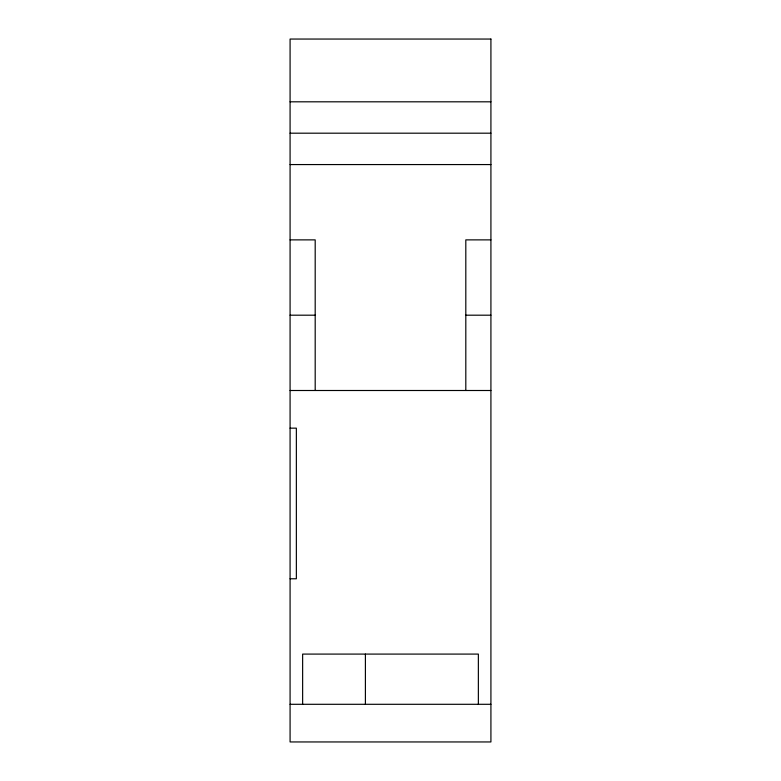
<?xml version="1.0" encoding="UTF-8"?>
<svg xmlns="http://www.w3.org/2000/svg" width="781" height="781" viewBox="0 0 781 781"><rect width="100%" height="100%" fill="white"/><g stroke="black" fill="none" stroke-linecap="round" stroke-linejoin="round"><path stroke-width="1.17" d="M290.083 101.813L490.917 101.813M290.083 133.19L490.917 133.19M290.083 164.566L490.917 164.566M290.083 239.874L315.192 239.874L315.192 390.5M490.917 239.874L465.808 239.874L465.808 390.5M290.083 315.192L315.192 315.192M465.808 315.192L490.917 315.192M290.083 390.5L490.917 390.5M290.083 428.154L296.36 428.154L296.36 578.78L290.083 578.78M290.083 704.296L490.917 704.296M478.362 704.296L478.362 654.087L302.637 654.087L302.637 704.296M365.401 654.087L365.401 704.296M490.917 39.05L290.083 39.05L290.083 741.95L490.917 741.95L490.917 39.05"/></g></svg>
